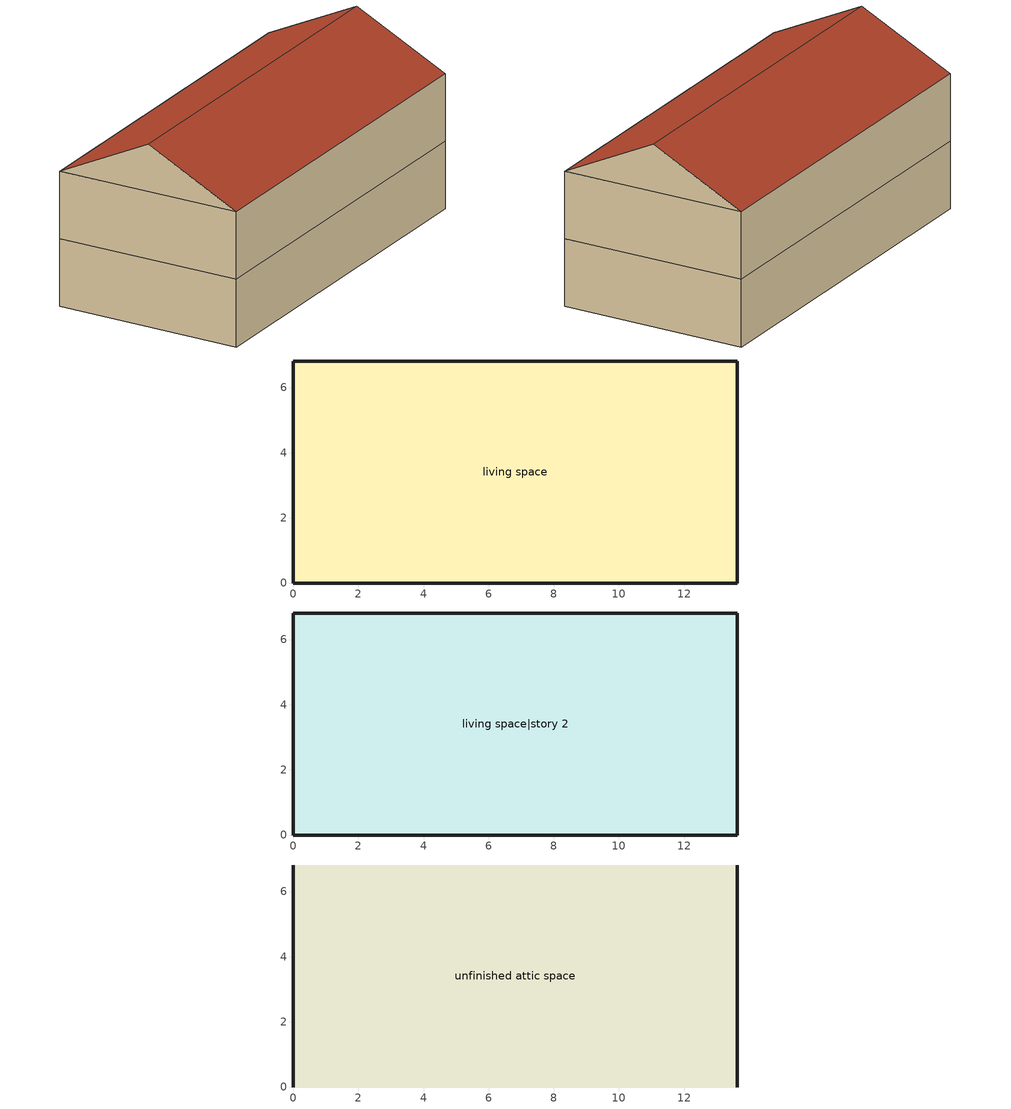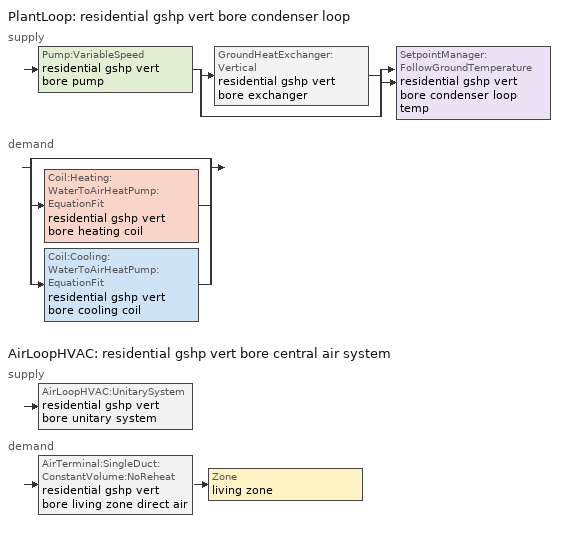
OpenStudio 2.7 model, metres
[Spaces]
living space
 floor foundation: 0,0 0,6.82 13.63,6.82 13.63,0 z0
 wall outside: 0,6.82 0,0 13.63,0 13.63,6.82 0,6.82 z0:2.44
living space|story 2
 floor to living space: 0,0 0,6.82 13.63,6.82 13.63,0 z2.44
 wall outside: 0,6.82 0,0 13.63,0 13.63,6.82 0,6.82 z2.44:4.88
unfinished attic space
 floor to living space|story 2: 0,6.82 13.63,6.82 13.63,0 0,0 z4.88
 wall outside: 0,3.41,6.58 0,6.82,4.88 0,0,4.88; 13.63,3.41,6.58 13.63,0,4.88 13.63,6.82,4.88
 roof outside: 13.63,3.41,6.58 0,3.41,6.58 0,0,4.88 13.63,0,4.88; 0,3.41,6.58 13.63,3.41,6.58 13.63,6.82,4.88 0,6.82,4.88
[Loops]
PlantLoop 'residential gshp vert bore condenser loop'
 supply: Pump:VariableSpeed 'residential gshp vert bore pump' > split
  | GroundHeatExchanger:Vertical 'residential gshp vert bore exchanger'
  | bypass
  join > SetpointManager:FollowGroundTemperature 'residential gshp vert bore condenser loop temp'
 demand: split
  | bypass
  | Coil:Heating:WaterToAirHeatPump:EquationFit 'residential gshp vert bore heating coil'
  | Coil:Cooling:WaterToAirHeatPump:EquationFit 'residential gshp vert bore cooling coil'
AirLoopHVAC 'residential gshp vert bore central air system'
 supply: AirLoopHVAC:UnitarySystem 'residential gshp vert bore unitary system'
 demand: AirTerminal:SingleDuct:ConstantVolume:NoReheat 'residential gshp vert bore living zone direct air' > Zone 'living zone'
[Building]
Building 1: North Axis {deg}=0; Standards Number of Stories=2; Standards Number of Above Ground Stories=2; Standards Building Type=singlefamilydetached; Standards Number of Living Units=1
[Site]
Denver Intl Ap_CO_USA: Latitude {deg}=39.83; Longitude {deg}=-104.65; Time Zone {hr}=-7; Elevation {m}=1650
[ClimateZones]
Climate Zone Institution Name 2=Building America; Climate Zone Document Year 2=0; Climate Zone Value 2=Cold
[Site:WaterMainsTemperature]
Calculation Method=Correlation; Annual Average Outdoor Air Temperature {C}=10.8753; Maximum Difference In Monthly Average Outdoor Air Temperatures {deltaC}=23.1524
[Site:GroundTemperature:Deep]
10.8753, 10.8753, 10.8753, 10.8753, 10.8753, 10.8753, 10.8753, 10.8753, 10.8753, 10.8753, 10.8753, 10.8753
[Material]
EMPD dummy: Roughness=Rough; Thickness {m}=0.001; Conductivity {W/m-K}=0.1; Density {kg/m3}=100; Specific Heat {J/kg-K}=100; Thermal Absorptance=0.9; Solar Absorptance=0.5; Visible Absorptance=0.1
[MaterialProperty:MoisturePenetrationDepth:Settings]
Material=EMPD dummy; Water Vapor Diffusion Resistance Factor=500; Moisture Equation Coefficient a=0.0069; Moisture Equation Coefficient b=0.9066; Moisture Equation Coefficient c=0.0404; Moisture Equation Coefficient d=22.1121; Surface Layer Penetration Depth {m}=0.1; Deep Layer Penetration Depth {m}=0; Coating Layer Thickness {m}=0; Coating Layer Water Vapor Diffusion Resistance Factor=0
[Construction]
EMPD dummy: EMPD dummy
[ThermalZone] Use Ideal Air Loads=No
living zone; unfinished attic zone
[Sizing:Zone] Zone Cooling Design Supply Air Temperature Input Method=SupplyAirTemperature; Zone Cooling Design Supply Air Temperature {C}=14; Zone Cooling Design Supply Air Temperature Difference {deltaC}=11.11; Zone Heating Design Supply Air Temperature Input Method=SupplyAirTemperature; Zone Heating Design Supply Air Temperature {C}=40; Zone Heating Design Supply Air Temperature Difference {deltaC}=11.11; Zone Cooling Design Supply Air Humidity Ratio {kg-H2O/kg-air}=0.0085; Zone Heating Design Supply Air Humidity Ratio {kg-H2O/kg-air}=0.008; Cooling Design Air Flow Method=DesignDay; Heating Design Air Flow Method=DesignDay; Account for Dedicated Outdoor Air System=No; Dedicated Outdoor Air System Control Strategy=NeutralSupplyAir; Dedicated Outdoor Air Low Setpoint Temperature for Design {C}=autosize; Dedicated Outdoor Air High Setpoint Temperature for Design {C}=autosize
living zone; unfinished attic zone
[Zone equipment]
living zone: residential gshp vert bore living zone direct air
[Space]
Name | Space Type | Thermal Zone | Building Unit
living space; living space|story 2 | Space Type 1 | living zone | unit 1
unfinished attic space | Space Type 2 | unfinished attic zone
[SpaceType]
Name | Standards Space Type
Space Type 1 | living
Space Type 2 | unfinished attic
[BuildingUnit]
unit 1: Building Unit Type=Residential
[InternalMass:Definition]
EMPD dummy unfinished attic space: Construction=EMPD dummy; Design Level Calculation Method=SurfaceArea; Surface Area {m2}=92.903
[InternalMass]
EMPD dummy unfinished attic space: Internal Mass Definition=EMPD dummy unfinished attic space; Space or SpaceType=unfinished attic space; Multiplier=1
[GroundHeatExchanger:Vertical]
residential gshp vert bore exchanger: Maximum Flow Rate {m3/s}=0.0033; Number of Bore Holes=120; Bore Hole Length {m}=76.2; Bore Hole Radius {m}=0.0635; Ground Thermal Conductivity {W/m-K}=1.0386; Ground Thermal Heat Capacity {J/m3-K}=1.93558e+06; Ground Temperature {C}=10.8753; Design Flow Rate {m3/s}=0.0033; Grout Thermal Conductivity {W/m-K}=0.6924; Pipe Thermal Conductivity {W/m-K}=0.39813; Pipe Out Diameter {m}=0.02667; U-Tube Distance {m}=0.0245389; Pipe Thickness {m}=0.0024257; Maximum Length of Simulation=1; G-Function Reference Ratio=0.0005; G-Function Ln(T/Ts) Value 1=-15.2996; G-Function G Value 1=-0.348322; G-Function Ln(T/Ts) Value 2=-14.201; G-Function G Value 2=0.022208; G-Function Ln(T/Ts) Value 3=-13.2202; G-Function G Value 3=0.412345; G-Function Ln(T/Ts) Value 4=-12.2086; G-Function G Value 4=0.867498; G-Function Ln(T/Ts) Value 5=-11.1888; G-Function G Value 5=1.357839; G-Function Ln(T/Ts) Value 6=-10.1816; G-Function G Value 6=1.852024; G-Function Ln(T/Ts) Value 7=-9.1815; G-Function G Value 7=2.345656; G-Function Ln(T/Ts) Value 8=-8.6809; G-Function G Value 8=2.593958; G-Function Ln(T/Ts) Value 9=-8.5; G-Function G Value 9=2.679; G-Function Ln(T/Ts) Value 10=-7.8; G-Function G Value 10=3.023; G-Function Ln(T/Ts) Value 11=-7.2; G-Function G Value 11=3.32; G-Function Ln(T/Ts) Value 12=-6.5; G-Function G Value 12=3.681; G-Function Ln(T/Ts) Value 13=-5.9; G-Function G Value 13=4.071; G-Function Ln(T/Ts) Value 14=-5.2; G-Function G Value 14=4.828; G-Function Ln(T/Ts) Value 15=-4.5; G-Function G Value 15=6.253; G-Function Ln(T/Ts) Value 16=-3.963; G-Function G Value 16=7.894; G-Function Ln(T/Ts) Value 17=-3.27; G-Function G Value 17=11.82; G-Function Ln(T/Ts) Value 18=-2.864; G-Function G Value 18=15.117; G-Function Ln(T/Ts) Value 19=-2.577; G-Function G Value 19=18.006; G-Function Ln(T/Ts) Value 20=-2.171; G-Function G Value 20=22.887; G-Function Ln(T/Ts) Value 21=-1.884; G-Function G Value 21=26.924; G-Function Ln(T/Ts) Value 22=-1.191; G-Function G Value 22=38.004; G-Function Ln(T/Ts) Value 23=-0.497; G-Function G Value 23=49.919; G-Function Ln(T/Ts) Value 24=-0.274; G-Function G Value 24=53.407; G-Function Ln(T/Ts) Value 25=-0.051; G-Function G Value 25=56.632; G-Function Ln(T/Ts) Value 26=0.196; G-Function G Value 26=59.825; G-Function Ln(T/Ts) Value 27=0.419; G-Function G Value 27=62.349; G-Function Ln(T/Ts) Value 28=0.642; G-Function G Value 28=64.524; G-Function Ln(T/Ts) Value 29=0.873; G-Function G Value 29=66.412; G-Function Ln(T/Ts) Value 30=1.112; G-Function G Value 30=67.993; G-Function Ln(T/Ts) Value 31=1.335; G-Function G Value 31=69.162; G-Function Ln(T/Ts) Value 32=1.679; G-Function G Value 32=70.476; G-Function Ln(T/Ts) Value 33=2.028; G-Function G Value 33=71.361; G-Function Ln(T/Ts) Value 34=2.275; G-Function G Value 34=71.79; G-Function Ln(T/Ts) Value 35=3.003; G-Function G Value 35=72.511
[PlantLoop]
residential gshp vert bore condenser loop: Fluid Type=Water; Glycol Concentration=30; Maximum Loop Temperature {C}=48.88889; Minimum Loop Temperature {C}=1.66667; Minimum Loop Flow Rate {m3/s}=0; Plant Loop Volume {m3}=Autocalculate; Load Distribution Scheme=SequentialLoad
[Sizing:Plant]
residential gshp vert bore condenser loop: Loop Type=Condenser; Design Loop Exit Temperature {C}=29.4444; Loop Design Temperature Difference {deltaC}=5.55556; Sizing Option=NonCoincident; Zone Timesteps in Averaging Window=1; Coincident Sizing Factor Mode=None
[SetpointManager:FollowGroundTemperature]
residential gshp vert bore condenser loop temp: Control Variable=Temperature; Offset Temperature Difference {deltaC}=0; Maximum Setpoint Temperature {C}=48.88889; Minimum Setpoint Temperature {C}=1.66667
[Pump:VariableSpeed]
residential gshp vert bore pump: Rated Pump Head {Pa}=149460; Motor Efficiency=0.462; Fraction of Motor Inefficiencies to Fluid Stream=0; Coefficient 1 of the Part Load Performance Curve=0; Coefficient 2 of the Part Load Performance Curve=1; Coefficient 3 of the Part Load Performance Curve=0; Coefficient 4 of the Part Load Performance Curve=0; Minimum Flow Rate {m3/s}=0; Pump Control Type=Intermittent; Skin Loss Radiative Fraction=0.5; Design Power Sizing Method=PowerPerFlowPerPressure; Design Electric Power per Unit Flow Rate {W/(m3/s)}=348701.1; Design Shaft Power per Unit Flow Rate per Unit Head {W-s/m3-Pa}=1.28205; Design Minimum Flow Rate Fraction=0
[Coil:Heating:WaterToAirHeatPump:EquationFit]
residential gshp vert bore heating coil: Rated Heating Coefficient of Performance {W/W}=3.64475; Heating Capacity Coefficient 1=-5.21544; Heating Capacity Coefficient 2=-1.07399; Heating Capacity Coefficient 3=7.59731; Heating Capacity Coefficient 4=0; Heating Capacity Coefficient 5=0; Heating Power Consumption Coefficient 1=-11.0778; Heating Power Consumption Coefficient 2=10.2338; Heating Power Consumption Coefficient 3=1.52933; Heating Power Consumption Coefficient 4=0; Heating Power Consumption Coefficient 5=0
[Coil:Heating:Electric]
residential gshp vert bore supp heater: Availability Schedule=Always On Discrete; Efficiency=1
[Coil:Cooling:WaterToAirHeatPump:EquationFit]
residential gshp vert bore cooling coil: Rated Cooling Coefficient of Performance {W/W}=5.35551; Total Cooling Capacity Coefficient 1=-3.91606; Total Cooling Capacity Coefficient 2=7.04294; Total Cooling Capacity Coefficient 3=-2.27059; Total Cooling Capacity Coefficient 4=0; Total Cooling Capacity Coefficient 5=0; Sensible Cooling Capacity Coefficient 1=26.7839; Sensible Cooling Capacity Coefficient 2=0; Sensible Cooling Capacity Coefficient 3=-23.8324; Sensible Cooling Capacity Coefficient 4=-1.11574; Sensible Cooling Capacity Coefficient 5=0; Sensible Cooling Capacity Coefficient 6=0; Cooling Power Consumption Coefficient 1=-6.23374; Cooling Power Consumption Coefficient 2=1.6101; Cooling Power Consumption Coefficient 3=5.31708; Cooling Power Consumption Coefficient 4=0; Cooling Power Consumption Coefficient 5=0; Nominal Time for Condensate Removal to Begin {s}=1000; Ratio of Initial Moisture Evaporation Rate and Steady State Latent Capacity=1.5
[Fan:OnOff]
residential gshp vert bore living zone supply fan: Availability Schedule=Always On Discrete; Fan Total Efficiency=0.75; Pressure Rise {Pa}=794.58; Maximum Flow Rate {m3/s}=autosize; Motor Efficiency=1; Motor In Airstream Fraction=1; Fan Power Ratio Function of Speed Ratio Curve=Fan On Off Power Curve; Fan Efficiency Ratio Function of Speed Ratio Curve=Fan On Off Efficiency Curve
[AirLoopHVAC:UnitarySystem]
residential gshp vert bore unitary system: Control Type=Load; Controlling Zone or Thermostat Location=living zone; Dehumidification Control Type=None; Availability Schedule=Always On Discrete; Supply Fan=residential gshp vert bore living zone supply fan; Fan Placement=BlowThrough; Supply Air Fan Operating Mode Schedule=Always Off Discrete; Heating Coil=residential gshp vert bore heating coil; DX Heating Coil Sizing Ratio=1; Cooling Coil=residential gshp vert bore cooling coil; Use DOAS DX Cooling Coil=No; DOAS DX Cooling Coil Leaving Minimum Air Temperature {C}=2; Latent Load Control=SensibleOnlyLoadControl; Supplemental Heating Coil=residential gshp vert bore supp heater; Supply Air Flow Rate During Cooling Operation {m3/s}=autosize; Supply Air Flow Rate During Heating Operation {m3/s}=autosize; Supply Air Flow Rate When No Cooling or Heating is Required {m3/s}=0; Maximum Supply Air Temperature {C}=76.6667; Maximum Outdoor Dry-Bulb Temperature for Supplemental Heater Operation {C}=4.44444; Maximum Cycling Rate {cycles/hr}=2.5; Heat Pump Time Constant {s}=60; Fraction of On-Cycle Power Use=0.01; Heat Pump Fan Delay Time {s}=60; Ancilliary On-Cycle Electric Power {W}=0; Ancilliary Off-Cycle Electric Power {W}=0
[AirLoopHVAC]
residential gshp vert bore central air system: Availability Schedule=Always On Discrete; Design Supply Air Flow Rate {m3/s}=AutoSize
[Sizing:System]
residential gshp vert bore central air system: Type of Load to Size On=Sensible; Design Outdoor Air Flow Rate {m3/s}=Autosize; Central Heating Maximum System Air Flow Ratio=0.3; Preheat Design Temperature {C}=7; Preheat Design Humidity Ratio {kg-H2O/kg-Air}=0.008; Precool Design Temperature {C}=12.8; Precool Design Humidity Ratio {kg-H2O/kg-Air}=0.008; Central Cooling Design Supply Air Temperature {C}=12.8; Central Heating Design Supply Air Temperature {C}=16.7; Sizing Option=NonCoincident; 100% Outdoor Air in Cooling=Yes; 100% Outdoor Air in Heating=Yes; Central Cooling Design Supply Air Humidity Ratio {kg-H2O/kg-Air}=0.0085; Central Heating Design Supply Air Humidity Ratio {kg-H2O/kg-Air}=0.008; Cooling Design Air Flow Method=DesignDay; Cooling Design Air Flow Rate {m3/s}=0; Heating Design Air Flow Method=DesignDay; Heating Design Air Flow Rate {m3/s}=0; System Outdoor Air Method=ZoneSum; Zone Maximum Outdoor Air Fraction=1; Cooling Supply Air Flow Rate Per Floor Area {m3/s-m2}=0.00996765; Cooling Fraction of Autosized Cooling Supply Air Flow Rate=1; Cooling Supply Air Flow Rate Per Unit Cooling Capacity {m3/s-W}=3.94755e-05; Heating Supply Air Flow Rate Per Floor Area {m3/s-m2}=0.00996765; Heating Fraction of Autosized Heating Supply Air Flow Rate=1; Heating Fraction of Autosized Cooling Supply Air Flow Rate=1; Heating Supply Air Flow Rate Per Unit Heating Capacity {m3/s-W}=3.15882e-05; Cooling Design Capacity Method=CoolingDesignCapacity; Cooling Design Capacity {W}=autosize; Cooling Design Capacity Per Floor Area {W/m2}=234.7; Fraction of Autosized Cooling Design Capacity=1; Heating Design Capacity Method=HeatingDesignCapacity; Heating Design Capacity {W}=autosize; Heating Design Capacity Per Floor Area {W/m2}=157; Fraction of Autosized Heating Design Capacity=1; Central Cooling Capacity Control Method=OnOff
[AirTerminal:SingleDuct:ConstantVolume:NoReheat]
residential gshp vert bore living zone direct air: Availability Schedule=Always On Discrete; Maximum Air Flow Rate {m3/s}=AutoSize
[Schedule:Constant]
Name | Value
Always On Discrete | 1
Always Off Discrete | 0
[Curve:Exponent]
Fan On Off Power Curve: Coefficient1 Constant=1; Coefficient2 Constant=0; Coefficient3 Constant=0; Minimum Value of x=0; Maximum Value of x=1
[Curve:Cubic]
Fan On Off Efficiency Curve: Coefficient1 Constant=1; Coefficient2 x=0; Coefficient3 x**2=0; Coefficient4 x**3=0; Minimum Value of x=0; Maximum Value of x=1
